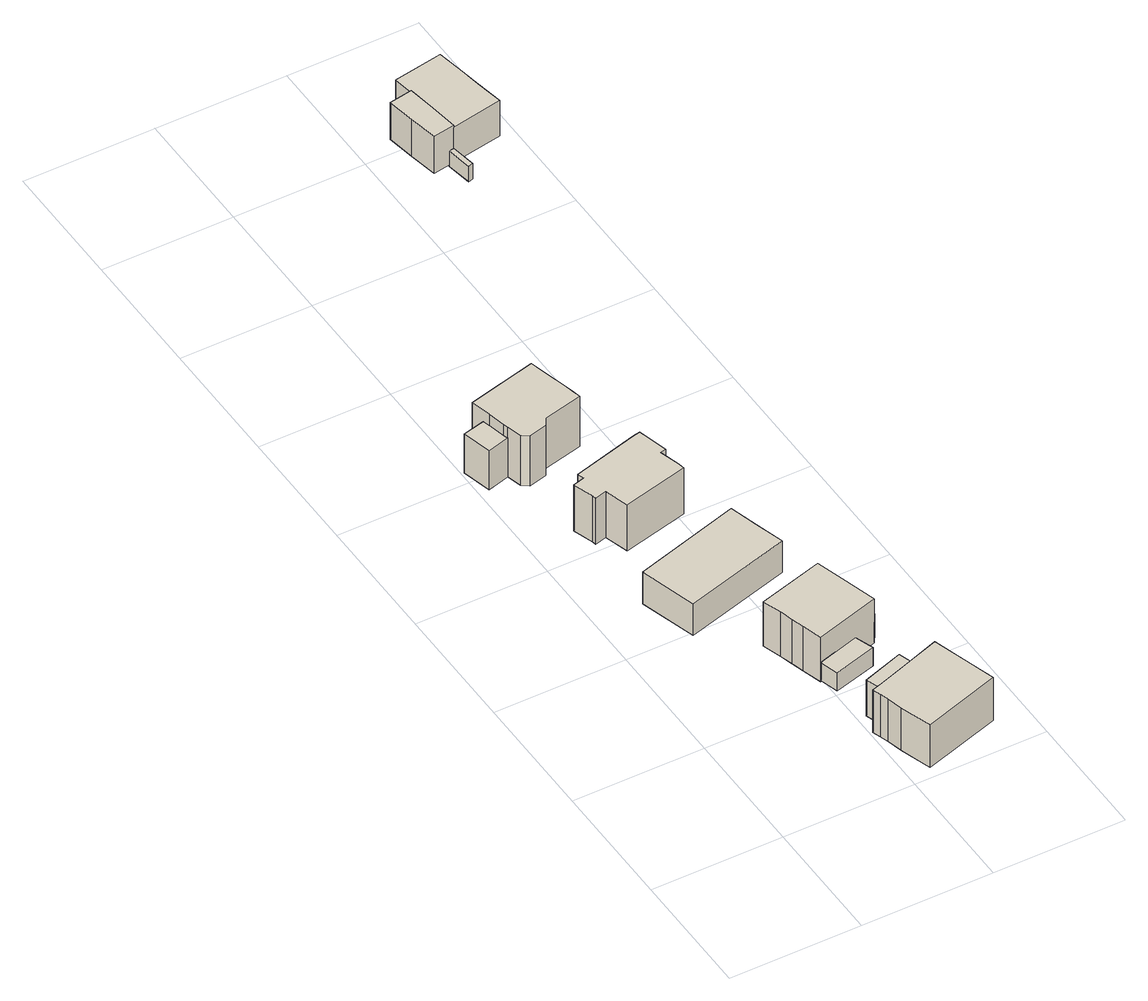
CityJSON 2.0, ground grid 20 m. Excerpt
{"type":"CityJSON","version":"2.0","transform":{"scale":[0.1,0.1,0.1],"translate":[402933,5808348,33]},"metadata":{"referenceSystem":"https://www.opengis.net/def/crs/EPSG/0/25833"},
"CityObjects":{
"building1":{"type":"Building","attributes":{"Gemeindeschluessel":"11000009","BezugspunktDach":"2200","function":"31001_2000","measuredHeight":3.19,"storeysAboveGround":1},"address":[{"country":"Germany","locality":"Berlin","thoroughfareNumber":"14 (1)","thoroughfareName":"Tegernseestraße"}],"geometry":[{"type":"Solid","lod":"1","boundaries":[[[[0,1,2,3]],[[4,5,6,7]],[[4,7,3,2]],[[5,4,2,1]],[[6,5,1,0]],[[7,6,0,3]]]]}]},
"building2":{"type":"Building","attributes":{"Gemeindeschluessel":"11000009","function":"31001_1010"},"address":[{"country":"Germany","locality":"Berlin","thoroughfareNumber":"16","thoroughfareName":"Tegernseestraße"}],"children":["building2-1","building2-2"]},
"building2-1":{"type":"BuildingPart","attributes":{"BezugspunktDach":"2200","measuredHeight":10.01,"storeysAboveGround":2},"parents":["building2"],"geometry":[{"type":"MultiSurface","lod":"1","boundaries":[[[8,9,10,11,12,13,14,15,16,17]],[[18,19,20,21,22,23,24,25,26,27]],[[18,27,17,16]],[[28,29,16,15]],[[19,18,29,30,31]],[[20,19,31,32,33,28,15,14]],[[21,20,14,13]],[[22,21,13,12]],[[23,22,12,11]],[[24,23,11,10]],[[25,24,10,9]],[[26,25,9,8]],[[27,26,8,17]],[[31,30,29,28]],[[28,33,32,31]]]}]},
"building2-2":{"type":"BuildingPart","attributes":{"BezugspunktDach":"2200","measuredHeight":7.37,"storeysAboveGround":2},"parents":["building2"],"geometry":[{"type":"MultiSurface","lod":"1","boundaries":[[[29,33,34,35]],[[36,32,30,37]],[[36,37,35,34]],[[32,36,34,33]],[[37,30,29,35]],[[30,31,28,29]],[[32,33,28,31]]]}]},
"building3":{"type":"Building","attributes":{"Gemeindeschluessel":"11000009","BezugspunktDach":"2200","function":"31001_1010","measuredHeight":7.16,"storeysAboveGround":1},"address":[{"country":"Germany","locality":"Berlin","thoroughfareNumber":"12","thoroughfareName":"Tegernseestraße"}],"geometry":[{"type":"Solid","lod":"1","boundaries":[[[[38,39,40,41,42]],[[43,44,45,46,47]],[[43,47,42,41]],[[44,43,41,40]],[[45,44,40,39]],[[46,45,39,38]],[[47,46,38,42]]]]}]},
"building4":{"type":"Building","attributes":{"Gemeindeschluessel":"11000009","function":"31001_1010"},"address":[{"country":"Germany","locality":"Berlin","thoroughfareNumber":"14","thoroughfareName":"Tegernseestraße"}],"children":["building4-1","building4-2"]},
"building4-1":{"type":"BuildingPart","attributes":{"BezugspunktDach":"2200","measuredHeight":9.53,"storeysAboveGround":2},"parents":["building4"],"geometry":[{"type":"MultiSurface","lod":"1","boundaries":[[[48,49,50,51,52,53,54,55]],[[56,57,58,59,60,61,62,63]],[[56,63,55,54]],[[57,56,54,53]],[[64,65,66,67,58,57,53,52]],[[59,58,52,51]],[[60,59,51,50]],[[61,60,50,49]],[[62,61,49,48]],[[63,62,48,55]],[[67,66,65,64]]]}]},
"building4-2":{"type":"BuildingPart","attributes":{"BezugspunktDach":"2200","measuredHeight":3.61,"storeysAboveGround":2},"parents":["building4"],"geometry":[{"type":"Solid","lod":"1","boundaries":[[[[64,68,69,65]],[[70,71,67,66]],[[70,66,65,69]],[[71,70,69,68]],[[67,71,68,64]],[[66,67,64,65]]]]}]},
"building5":{"type":"Building","attributes":{"Gemeindeschluessel":"11000009","function":"31001_1010"},"address":[{"country":"Germany","locality":"Berlin","thoroughfareNumber":"8","thoroughfareName":"Tegernseestraße"}],"children":["building5-1","building5-2"]},
"building5-1":{"type":"BuildingPart","attributes":{"BezugspunktDach":"2200","measuredHeight":12.01,"storeysAboveGround":1},"parents":["building5"],"geometry":[{"type":"MultiSurface","lod":"1","boundaries":[[[72,73,74,75,76,77,78,79,80,81,82,83,84]],[[85,86,87,88,89,90,91,92,93,94,95,96,97]],[[85,97,84,83]],[[86,85,83,82]],[[87,86,82,81]],[[88,87,81,80]],[[89,88,80,79]],[[90,89,79,78]],[[91,90,78,77]],[[92,91,77,76]],[[93,92,76,75]],[[94,93,75,74]],[[98,99,74,73]],[[100,98,95,73,72]],[[97,96,101,102,100,72,84]],[[95,94,99,98]],[[96,95,98,100]],[[100,102,101,96]]]}]},
"building5-2":{"type":"BuildingPart","attributes":{"BezugspunktDach":"2200","measuredHeight":6.73,"storeysAboveGround":1},"parents":["building5"],"geometry":[{"type":"MultiSurface","lod":"1","boundaries":[[[103,99,102,104]],[[101,94,105,106]],[[101,106,104,102]],[[105,94,99,103]],[[106,105,103,104]],[[94,95,98,99]],[[96,100,98,95]],[[101,102,100,96]]]}]},
"building6":{"type":"Building","attributes":{"Gemeindeschluessel":"11000009","BezugspunktDach":"2200","function":"31001_1010","measuredHeight":10.25,"storeysAboveGround":1},"address":[{"country":"Germany","locality":"Berlin","thoroughfareNumber":"10","thoroughfareName":"Tegernseestraße"}],"geometry":[{"type":"Solid","lod":"1","boundaries":[[[[107,108,109,110,111,112,113,114,115,116,117,118,119]],[[120,121,122,123,124,125,126,127,128,129,130,131,132]],[[120,132,119,118]],[[121,120,118,117]],[[122,121,117,116]],[[123,122,116,115]],[[124,123,115,114]],[[125,124,114,113]],[[126,125,113,112]],[[127,126,112,111]],[[128,127,111,110]],[[129,128,110,109]],[[130,129,109,108]],[[131,130,108,107]],[[132,131,107,119]]]]}]},
"building7":{"type":"Building","attributes":{"Gemeindeschluessel":"11000009","BezugspunktDach":"2200","function":"51009_1610","measuredHeight":2.68,"storeysAboveGround":0},"address":[{"country":"Germany","locality":"Berlin"}],"geometry":[{"type":"Solid","lod":"1","boundaries":[[[[133,134,135,136]],[[137,138,139,140]],[[137,140,136,135]],[[138,137,135,134]],[[139,138,134,133]],[[140,139,133,136]]]]}]},
"building8":{"type":"Building","attributes":{"Gemeindeschluessel":"11000009","function":"31001_1010"},"address":[{"country":"Germany","locality":"Berlin","thoroughfareNumber":"1","thoroughfareName":"Tegernseestraße"}],"children":["building8-1","building8-2"]},
"building8-1":{"type":"BuildingPart","attributes":{"BezugspunktDach":"2200","measuredHeight":8.05,"storeysAboveGround":2},"parents":["building8"],"geometry":[{"type":"MultiSurface","lod":"1","boundaries":[[[141,142,143,144,145,146,147,148,149]],[[150,151,152,153,154,155,156,157,158]],[[150,158,149,148]],[[151,150,148,147]],[[152,151,147,146]],[[153,152,146,145]],[[154,153,145,144]],[[158,157,141,149]],[[155,159,154,144,143]],[[156,160,161,142]],[[155,143,161,160]],[[156,142,141,157,162]]]}]},
"building8-2":{"type":"BuildingPart","attributes":{"BezugspunktDach":"2200","measuredHeight":7.86,"storeysAboveGround":2},"parents":["building8"],"geometry":[{"type":"MultiSurface","lod":"1","boundaries":[[[163,164,165,166,167,168]],[[157,160,154,169,170,171]],[[157,171,168,167]],[[161,142,141,167,166]],[[144,143,161,160,166,165]],[[169,154,165,164]],[[170,169,164,163]],[[171,170,163,168]],[[160,156,142,161]],[[156,157,141,142]],[[154,155,143,144]],[[155,160,161,143]]]}]}
},
"vertices":[
[198,194,54],[263,212,54],[253,241,54],[190,222,54],[253,241,22],[263,212,22],[198,194,22],[190,222,22],
[202,90,95],[206,78,95],[212,54,95],[227,6,95],[345,43,95],[330,93,95],[315,142,95],[253,121,95],[214,108,95],[198,103,95],[214,108,20],[253,121,20],[315,142,20],[330,93,20],[345,43,20],[227,6,20],[212,54,20],[206,78,20],[202,90,20],[198,103,20],[253,121,85],[214,108,85],[214,108,22],[253,121,22],[276,129,22],[276,129,85],
[268,154,85],[206,133,85],[268,154,22],[206,133,22],
[93,384,76],[255,430,76],[242,474,76],[230,518,76],[68,471,76],[230,518,20],[242,474,20],[255,430,20],[93,384,20],[68,471,20],
[170,291,98],[176,271,98],[181,252,98],[190,222,98],[288,251,98],[274,300,98],[260,348,98],[161,320,98],[260,348,20],[274,300,20],[288,251,20],[190,222,20],[181,252,20],[176,271,20],[170,291,20],[161,320,20],[288,251,58],[278,286,58],[278,286,22],[288,251,22],
[296,263,58],[292,281,58],[292,281,22],[296,263,22],
[40,815,99],[46,788,99],[48,781,99],[54,758,99],[64,751,99],[92,758,99],[99,770,99],[159,784,99],[156,795,99],[151,818,99],[148,828,99],[137,871,99],[32,845,99],[137,871,11],[148,828,11],[151,818,11],[156,795,11],[159,784,11],[99,770,11],[92,758,11],[64,751,11],[54,758,11],[48,781,11],[46,788,11],[40,815,11],[32,845,11],[46,788,79],[48,781,79],[40,815,79],[37,825,11],[37,825,79],
[14,772,79],[3,817,79],[14,772,11],[3,817,11],
[76,612,96],[77,606,96],[95,611,96],[106,574,96],[206,598,96],[204,608,96],[195,639,96],[204,641,96],[192,687,96],[182,685,96],[81,658,96],[84,648,96],[66,643,96],[84,648,15],[81,658,15],[182,685,15],[192,687,15],[204,641,15],[195,639,15],[204,608,15],[206,598,15],[106,574,15],[95,611,15],[77,606,15],[76,612,15],[66,643,15],
[299,1302,35],[306,1304,35],[300,1342,35],[292,1341,35],[300,1342,8],[306,1304,8],[299,1302,8],[292,1341,8],
[287,1429,72],[289,1417,72],[294,1385,72],[300,1342,72],[378,1356,72],[370,1398,72],[365,1430,72],[357,1473,72],[282,1460,72],[357,1473,10],[365,1430,10],[370,1398,10],[378,1356,10],[300,1342,10],[294,1385,10],[289,1417,10],[287,1429,10],[282,1460,10],[294,1384,10],[294,1386,10],[294,1386,72],[287,1427,10],
[259,1380,75],[267,1337,75],[300,1342,75],[294,1386,75],[287,1429,75],[252,1423,75],[267,1337,10],[259,1380,10],[252,1423,10]
]}
